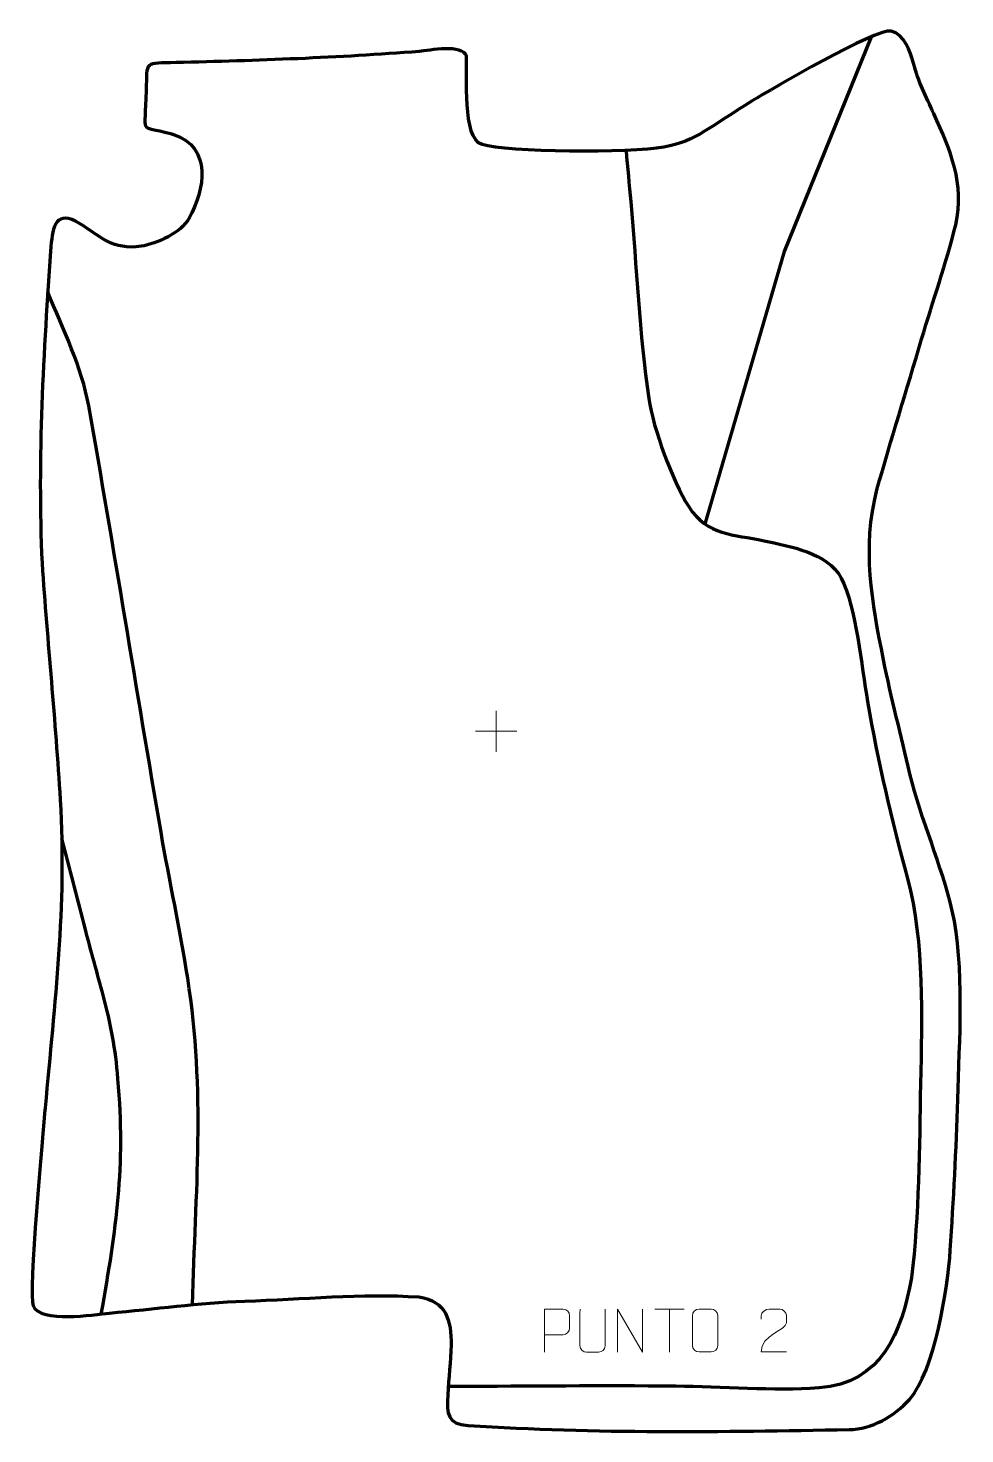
# Model space of a CAD drawing. Header units: millimetres. Extents: x -555 to -9, y 141 to 960.
import ezdxf

# ---------------------------------------------------------------- set-up
doc = ezdxf.new("R2010")
doc.units = ezdxf.units.MM
doc.header["$MEASUREMENT"] = 0
doc.layers.add('layer 2', color=7, linetype='Continuous')
doc.layers.add('layer 3', color=7, linetype='Continuous')

msp = doc.modelspace()

# ---------------------------------------------------------------- linework, layer by layer
at = {"layer": 'layer 2', "color": 140, "lineweight": 158}
for points, knots in [([(-160.8953, 670.4705), (-160.8953, 670.4705), (-114.5562, 829.9721), (-114.5562, 829.9721), (-114.5562, 829.9721), (-114.5562, 829.9721), (-63.7465, 955.0533), (-63.7465, 955.0533)], [0, 0, 0, 0, 0.33333333, 0.33333333, 0.33333333, 0.33333333, 1, 1, 1, 1]), ([(-206.891, 888.8628), (-205.9737, 878.9373), (-205.0564, 869.0118), (-204.1392, 859.0863), (-204.1392, 859.0863), (-200.7615, 821.0603), (-199.0624, 781.9867), (-193.6129, 744.2724), (-193.6129, 744.2724), (-191.0507, 726.5402), (-179.9174, 696.4952), (-170.3574, 681.4218), (-170.3574, 681.4218), (-159.3847, 664.1212), (-144.4008, 665.4883), (-126.4621, 661.4728), (-126.4621, 661.4728), (-111.2212, 658.0923), (-89.6966, 654.7539), (-81.4297, 639.7367), (-81.4297, 639.7367), (-72.6857, 622.3536), (-69.6934, 588.2598), (-66.1667, 567.9434), (-66.1667, 567.9434), (-59.9332, 532.0576), (-52.3958, 499.8981), (-42.7994, 464.8069), (-42.7994, 464.8069), (-32.8673, 426.619), (-34.5553, 384.4162), (-35.2458, 345.115), (-35.2458, 345.115), (-35.8801, 308.5664), (-36.1162, 268.3903), (-40.4232, 232.2425), (-40.4232, 232.2425), (-46.3947, 200.6142), (-57.7192, 170.6456), (-94.5458, 168.0181), (-94.5458, 168.0181), (-120.8743, 166.1396), (-151.0459, 168.7734), (-177.903, 169.0319), (-177.903, 169.0319), (-220.6008, 169.4428), (-263.3045, 168.9695), (-306.0029, 168.836), (-306.0029, 168.836), (-306.0029, 168.836), (-307.5093, 168.8322), (-307.5093, 168.8322), (-307.5093, 168.8322), (-307.5093, 168.8322), (-310.5243, 168.825), (-310.5243, 168.825)], [0, 0, 0, 0, 0.06666667, 0.06666667, 0.06666667, 0.06666667, 0.13333333, 0.13333333, 0.13333333, 0.13333333, 0.2, 0.2, 0.2, 0.2, 0.26666667, 0.26666667, 0.26666667, 0.26666667, 0.33333333, 0.33333333, 0.33333333, 0.33333333, 0.4, 0.4, 0.4, 0.4, 0.46666667, 0.46666667, 0.46666667, 0.46666667, 0.53333333, 0.53333333, 0.53333333, 0.53333333, 0.6, 0.6, 0.6, 0.6, 0.66666667, 0.66666667, 0.66666667, 0.66666667, 0.73333333, 0.73333333, 0.73333333, 0.73333333, 0.8, 0.8, 0.8, 0.8, 0.86666667, 0.86666667, 0.86666667, 0.86666667, 1, 1, 1, 1]), ([(-459.5992, 216.5521), (-457.8681, 282.5292), (-451.9307, 340.4058), (-462.3782, 406.6089), (-462.3782, 406.6089), (-466.8711, 435.0794), (-472.9946, 463.2881), (-477.9568, 491.6859), (-477.9568, 491.6859), (-492.1731, 574.4612), (-505.413, 657.4446), (-520.0953, 740.1312), (-520.0953, 740.1312), (-524.0132, 762.1955), (-535.4125, 785.3732), (-543.9358, 806.3505)], [0, 0, 0, 0, 0.2, 0.2, 0.2, 0.2, 0.4, 0.4, 0.4, 0.4, 0.6, 0.6, 0.6, 0.6, 1, 1, 1, 1]), ([(-512.7498, 211.073), (-503.826, 261.7948), (-498.6364, 295.9516), (-503.033, 348.1601), (-503.033, 348.1601), (-504.4679, 365.1997), (-507.1683, 380.1906), (-511.6163, 396.7058), (-511.6163, 396.7058), (-515.2113, 409.7393), (-518.8009, 422.7631), (-522.2182, 435.8451), (-522.2182, 435.8451), (-526.3698, 451.7792), (-530.5234, 467.7127), (-534.6756, 483.6465), (-534.6756, 483.6465), (-534.6756, 483.6465), (-535.808, 487.992), (-535.808, 487.992)], [0, 0, 0, 0, 0.16666667, 0.16666667, 0.16666667, 0.16666667, 0.33333333, 0.33333333, 0.33333333, 0.33333333, 0.5, 0.5, 0.5, 0.5, 0.66666667, 0.66666667, 0.66666667, 0.66666667, 1, 1, 1, 1])]:
    msp.add_open_spline(points, degree=3, knots=knots, dxfattribs=at)
at = {"layer": 'layer 2', "color": 250, "lineweight": 9}
for points in [[(-282.5882, 562.4998), (-282.5882, 562.4998), (-282.5882, 538.5219), (-282.5882, 538.5219)], [(-294.5771, 550.5108), (-294.5771, 550.5108), (-270.5992, 550.5108), (-270.5992, 550.5108)], [(-190.0726, 213.8221), (-190.0726, 213.8221), (-173.0854, 213.8221), (-173.0854, 213.8221)], [(-181.5788, 188.8921), (-181.5788, 188.8921), (-181.5788, 213.8456), (-181.5788, 213.8456)]]:
    msp.add_open_spline(points, degree=3, dxfattribs=at)
for points, knots in [([(-254.4233, 188.8919), (-254.4233, 188.8919), (-254.4233, 213.8455), (-254.4233, 213.8455), (-254.4233, 213.8455), (-250.8283, 213.8455), (-247.233, 213.8455), (-243.6376, 213.8455), (-243.6376, 213.8455), (-241.3124, 213.8076), (-239.755, 212.3175), (-239.7592, 209.9514), (-239.7592, 209.9514), (-239.7596, 207.9157), (-239.7596, 204.8564), (-239.7592, 202.8204), (-239.7592, 202.8204), (-239.7657, 200.945), (-241.5779, 199.0031), (-243.5875, 198.984), (-243.5875, 198.984), (-243.5875, 198.984), (-254.4233, 198.984), (-254.4233, 198.984)], [0, 0, 0, 0, 0.14285714, 0.14285714, 0.14285714, 0.14285714, 0.28571429, 0.28571429, 0.28571429, 0.28571429, 0.42857143, 0.42857143, 0.42857143, 0.42857143, 0.57142857, 0.57142857, 0.57142857, 0.57142857, 0.71428571, 0.71428571, 0.71428571, 0.71428571, 1, 1, 1, 1]), ([(-219.0732, 213.8495), (-219.0736, 208.31), (-218.9778, 198.1082), (-218.9774, 192.5678), (-218.9774, 192.5678), (-219.1172, 190.3283), (-220.7944, 188.9021), (-222.9421, 188.8916), (-222.9421, 188.8916), (-225.274, 188.892), (-227.6059, 188.892), (-229.9374, 188.8916), (-229.9374, 188.8916), (-231.8624, 188.7901), (-233.8345, 190.6066), (-233.8233, 192.5511), (-233.8233, 192.5511), (-233.823, 198.113), (-233.7276, 208.2884), (-233.728, 213.8495)], [0, 0, 0, 0, 0.16666667, 0.16666667, 0.16666667, 0.16666667, 0.33333333, 0.33333333, 0.33333333, 0.33333333, 0.5, 0.5, 0.5, 0.5, 0.66666667, 0.66666667, 0.66666667, 0.66666667, 1, 1, 1, 1]), ([(-211.9622, 188.8958), (-211.9622, 188.8958), (-211.9622, 213.8493), (-211.9622, 213.8493), (-211.9622, 213.8493), (-211.9622, 213.8493), (-197.3074, 188.8958), (-197.3074, 188.8958), (-197.3074, 188.8958), (-197.3074, 188.8958), (-197.3074, 213.8493), (-197.3074, 213.8493)], [0, 0, 0, 0, 0.25, 0.25, 0.25, 0.25, 0.5, 0.5, 0.5, 0.5, 1, 1, 1, 1]), ([(-164.3388, 213.9491), (-162.0131, 213.9491), (-159.687, 213.9491), (-157.3609, 213.9491), (-157.3609, 213.9491), (-155.4143, 213.9847), (-153.4229, 212.4931), (-153.3962, 210.0555), (-153.3962, 210.0555), (-153.3966, 204.3086), (-153.3966, 198.5613), (-153.3962, 192.8136), (-153.3962, 192.8136), (-153.536, 190.4902), (-155.2132, 189.0106), (-157.3609, 188.9998), (-157.3609, 188.9998), (-159.6928, 189.0002), (-162.0247, 189.0002), (-164.3562, 188.9998), (-164.3562, 188.9998), (-166.2812, 188.8944), (-168.2533, 190.7789), (-168.2421, 192.7962), (-168.2421, 192.7962), (-168.2418, 198.5663), (-168.2418, 204.336), (-168.2421, 210.1053), (-168.2421, 210.1053), (-168.2379, 212.2434), (-166.4912, 213.9626), (-164.3388, 213.9491)], [0, 0, 0, 0, 0.11111111, 0.11111111, 0.11111111, 0.11111111, 0.22222222, 0.22222222, 0.22222222, 0.22222222, 0.33333333, 0.33333333, 0.33333333, 0.33333333, 0.44444444, 0.44444444, 0.44444444, 0.44444444, 0.55555556, 0.55555556, 0.55555556, 0.55555556, 0.66666667, 0.66666667, 0.66666667, 0.66666667, 0.77777778, 0.77777778, 0.77777778, 0.77777778, 1, 1, 1, 1]), ([(-113.4478, 188.9855), (-118.3622, 188.9858), (-123.2766, 188.9858), (-128.1907, 188.9855), (-128.1907, 188.9855), (-128.1907, 198.9178), (-113.5397, 201.559), (-113.4478, 205.8693), (-113.4478, 205.8693), (-113.4481, 207.2934), (-113.4481, 208.7171), (-113.4478, 210.1404), (-113.4478, 210.1404), (-113.4647, 212.2175), (-115.5875, 213.9423), (-117.2585, 213.9596), (-117.2585, 213.9596), (-119.3317, 213.9592), (-121.4046, 213.9592), (-123.477, 213.9596), (-123.477, 213.9596), (-125.2991, 213.9761), (-128.1238, 212.184), (-128.1907, 210.0904), (-128.1907, 210.0904), (-128.1907, 210.0904), (-128.1907, 208.0356), (-128.1907, 208.0356)], [0, 0, 0, 0, 0.125, 0.125, 0.125, 0.125, 0.25, 0.25, 0.25, 0.25, 0.375, 0.375, 0.375, 0.375, 0.5, 0.5, 0.5, 0.5, 0.625, 0.625, 0.625, 0.625, 0.75, 0.75, 0.75, 0.75, 1, 1, 1, 1])]:
    msp.add_open_spline(points, degree=3, knots=knots, dxfattribs=at)
at = {"layer": 'layer 3', "color": 242, "lineweight": 158}
msp.add_open_spline([(-472.3815, 898.6165), (-491.6828, 904.2426), (-487.0675, 896.434), (-486.5789, 923.8075), (-486.5789, 923.8075), (-486.2698, 941.1262), (-487.6562, 939.6017), (-469.2013, 939.9611), (-469.2013, 939.9611), (-422.1504, 941.1322), (-374.3246, 942.7742), (-327.4181, 946.4856), (-327.4181, 946.4856), (-321.6263, 946.9439), (-302.1264, 951.055), (-299.9554, 943.6444), (-299.9554, 943.6444), (-299.2058, 932.9274), (-302.6337, 895.9945), (-290.7742, 892.2075), (-290.7742, 892.2075), (-276.9977, 887.8082), (-204.117, 887.1721), (-184.8435, 890.7172), (-184.8435, 890.7172), (-166.0054, 894.1822), (-157.4891, 902.8954), (-133.2841, 917.7127), (-133.2841, 917.7127), (-121.9069, 924.637), (-61.2585, 960.067), (-52.4037, 958.3021), (-52.4037, 958.3021), (-44.7293, 956.7725), (-41.1619, 946.0637), (-39.397, 939.6422), (-39.397, 939.6422), (-36.3882, 928.6944), (-32.2146, 920.4826), (-27.5192, 910.2765), (-27.5192, 910.2765), (-17.7462, 889.0337), (-9.373, 869.3976), (-14.7302, 845.5771), (-14.7302, 845.5771), (-20.0991, 823.5805), (-28.1032, 800.8687), (-34.5787, 778.9405), (-34.5787, 778.9405), (-43.1991, 749.784), (-52.4242, 720.4473), (-60.6198, 691.2182), (-60.6198, 691.2182), (-69.4895, 656.8616), (-63.5141, 626.1048), (-56.8234, 592.0933), (-56.8234, 592.0933), (-52.4395, 570.1003), (-46.3875, 547.8211), (-41.4385, 525.787), (-41.4385, 525.787), (-34.7495, 498.3636), (-23.0202, 472.8133), (-16.7426, 445.9522), (-16.7426, 445.9522), (-9.3952, 414.5138), (-12.6601, 369.1115), (-13.5457, 336.0228), (-13.5457, 336.0228), (-14.3265, 306.8489), (-16.0549, 277.3437), (-17.9002, 248.3299), (-17.9002, 248.3299), (-19.3017, 226.2941), (-27.1073, 177.6037), (-41.6854, 161.2637), (-41.6854, 161.2637), (-50.3619, 151.5386), (-63.7052, 143.9775), (-76.8933, 143.7556), (-76.8933, 143.7556), (-151.7712, 142.5578), (-224.0371, 141.2655), (-298.9437, 146.1841), (-298.9437, 146.1841), (-311.324, 146.997), (-311.2626, 152.6724), (-310.785, 164.0947), (-310.785, 164.0947), (-310.3855, 173.6471), (-309.0899, 183.5164), (-308.8703, 192.8879), (-308.8703, 192.8879), (-308.7562, 207.338), (-311.5779, 218.7156), (-327.6574, 221.0228), (-327.6574, 221.0228), (-360.6499, 223.2148), (-395.9065, 219.606), (-429.1904, 218.6088), (-429.1904, 218.6088), (-456.3929, 217.6327), (-481.2456, 214.0362), (-508.0539, 211.6085), (-508.0539, 211.6085), (-517.0165, 210.6865), (-548.2785, 205.8988), (-552.5403, 215.7586), (-552.5403, 215.7586), (-555.4282, 222.4398), (-546.6369, 318.0529), (-545.4965, 331.2129), (-545.4965, 331.2129), (-539.9285, 392.9263), (-533.0124, 448.1698), (-536.7111, 510.6327), (-536.7111, 510.6327), (-539.5177, 556.674), (-544.1309, 602.4245), (-547.2938, 648.3585), (-547.2938, 648.3585), (-550.1328, 709.5042), (-546.4743, 771.8906), (-542.0988, 832.924), (-542.0988, 832.924), (-541.2378, 844.9344), (-538.7666, 854.5082), (-525.5294, 846.3237), (-525.5294, 846.3237), (-512.4772, 838.2536), (-506.5022, 830.6707), (-489.5567, 833.0042), (-489.5567, 833.0042), (-480.1656, 834.5133), (-466.4295, 840.7511), (-461.5918, 849.3794), (-461.5918, 849.3794), (-452.3167, 865.9224), (-448.1213, 890.7602), (-470.6407, 898.0528), (-470.6407, 898.0528), (-470.6407, 898.0528), (-472.3815, 898.6165), (-472.3815, 898.6165)], degree=3, knots=[0, 0, 0, 0, 0.02702703, 0.02702703, 0.02702703, 0.02702703, 0.05405405, 0.05405405, 0.05405405, 0.05405405, 0.08108108, 0.08108108, 0.08108108, 0.08108108, 0.10810811, 0.10810811, 0.10810811, 0.10810811, 0.13513514, 0.13513514, 0.13513514, 0.13513514, 0.16216216, 0.16216216, 0.16216216, 0.16216216, 0.18918919, 0.18918919, 0.18918919, 0.18918919, 0.21621622, 0.21621622, 0.21621622, 0.21621622, 0.24324324, 0.24324324, 0.24324324, 0.24324324, 0.27027027, 0.27027027, 0.27027027, 0.27027027, 0.2972973, 0.2972973, 0.2972973, 0.2972973, 0.32432432, 0.32432432, 0.32432432, 0.32432432, 0.35135135, 0.35135135, 0.35135135, 0.35135135, 0.37837838, 0.37837838, 0.37837838, 0.37837838, 0.40540541, 0.40540541, 0.40540541, 0.40540541, 0.43243243, 0.43243243, 0.43243243, 0.43243243, 0.45945946, 0.45945946, 0.45945946, 0.45945946, 0.48648649, 0.48648649, 0.48648649, 0.48648649, 0.51351351, 0.51351351, 0.51351351, 0.51351351, 0.54054054, 0.54054054, 0.54054054, 0.54054054, 0.56756757, 0.56756757, 0.56756757, 0.56756757, 0.59459459, 0.59459459, 0.59459459, 0.59459459, 0.62162162, 0.62162162, 0.62162162, 0.62162162, 0.64864865, 0.64864865, 0.64864865, 0.64864865, 0.67567568, 0.67567568, 0.67567568, 0.67567568, 0.7027027, 0.7027027, 0.7027027, 0.7027027, 0.72972973, 0.72972973, 0.72972973, 0.72972973, 0.75675676, 0.75675676, 0.75675676, 0.75675676, 0.78378378, 0.78378378, 0.78378378, 0.78378378, 0.81081081, 0.81081081, 0.81081081, 0.81081081, 0.83783784, 0.83783784, 0.83783784, 0.83783784, 0.86486486, 0.86486486, 0.86486486, 0.86486486, 0.89189189, 0.89189189, 0.89189189, 0.89189189, 0.91891892, 0.91891892, 0.91891892, 0.91891892, 0.94594595, 0.94594595, 0.94594595, 0.94594595, 1, 1, 1, 1], dxfattribs=at)

doc.saveas('drawing.dxf')
